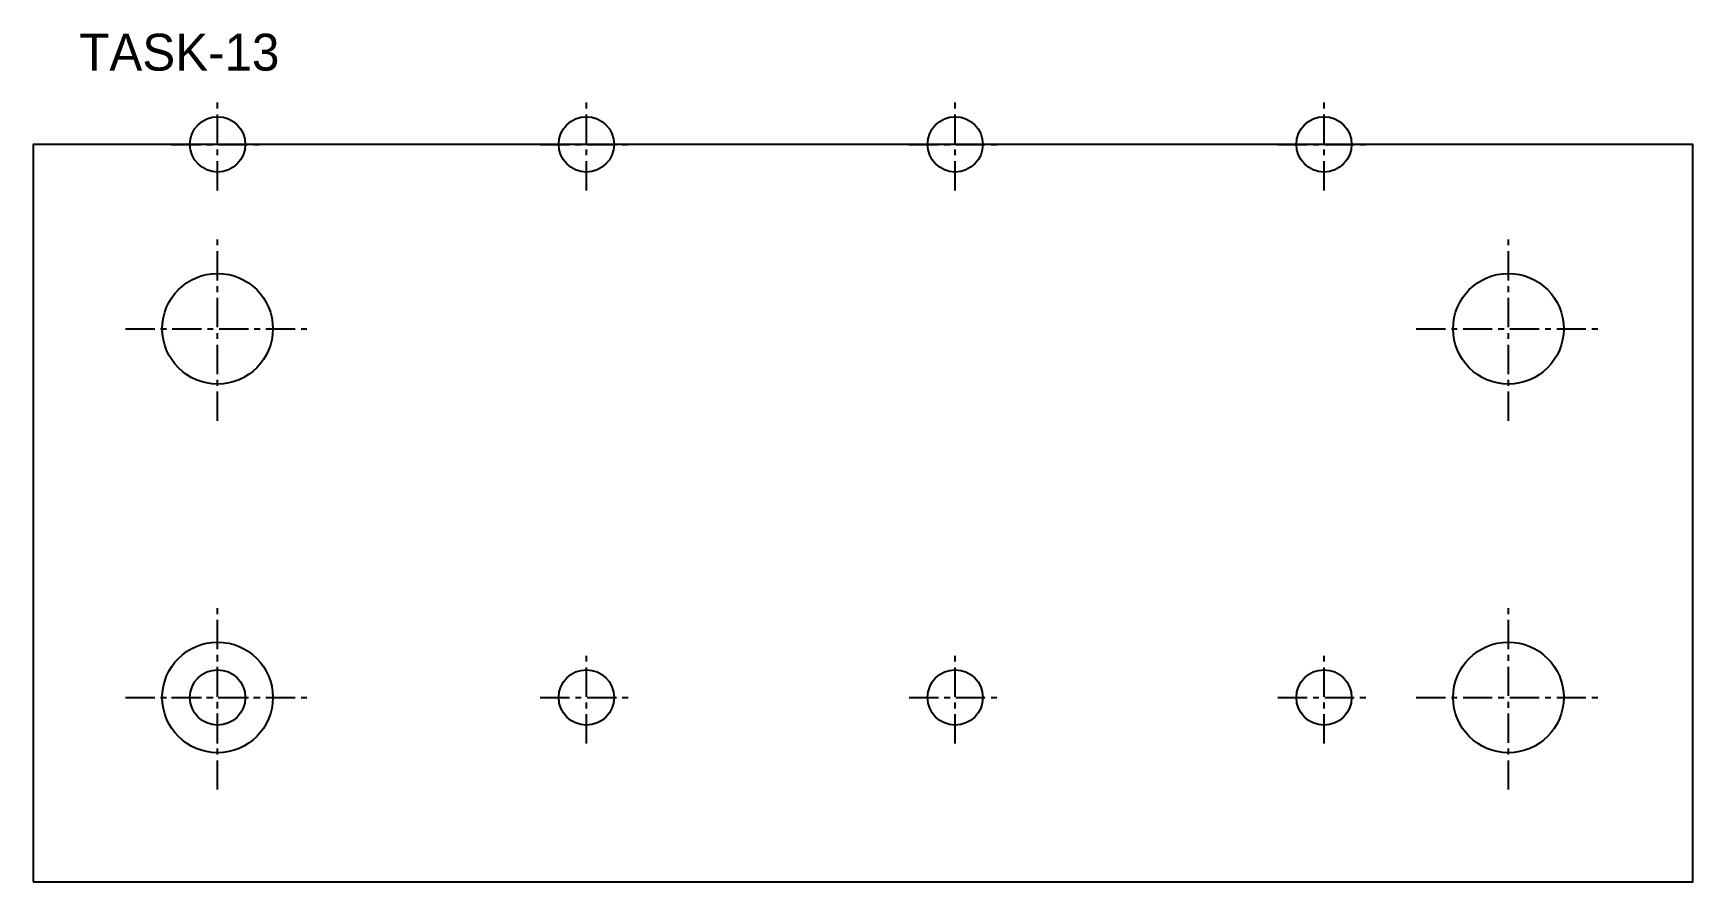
# Model space of a CAD drawing. Header units: metres. Extents: x 0 to 180, y 0 to 92.
import ezdxf

# ---------------------------------------------------------------- set-up
doc = ezdxf.new("R2010")
doc.units = ezdxf.units.M
doc.linetypes.add('CENTER', pattern=[5.08, 3.175, -0.635, 0.635, -0.635])
for name, color, linetype in [('CENTER', 5, 'CENTER'), ('HOLE', 1, 'Continuous'), ('OUTLINE', 7, 'Continuous'), ('TEXT', 6, 'Continuous')]:
    doc.layers.add(name, color=color, linetype=linetype)

# ---------------------------------------------------------------- blocks, each defined once
blk = doc.blocks.new('M6_HOLE')
at = {"layer": 'CENTER'}
for p, q in [((0, -5), (0, 5)), ((-5, 0), (5, 0))]:
    blk.add_line(p, q, dxfattribs=at)
at = {"layer": 'HOLE'}
blk.add_circle((0, 0), 3, dxfattribs=at)

msp = doc.modelspace()

# ---------------------------------------------------------------- linework, layer by layer
at = {"layer": 'CENTER'}
for p, q in [((20, 50), (20, 70)), ((160, 50), (160, 70)), ((10, 60), (30, 60)), ((150, 60), (170, 60)), ((20, 10), (20, 30)), ((160, 10), (160, 30)), ((10, 20), (30, 20)), ((150, 20), (170, 20))]:
    msp.add_line(p, q, dxfattribs=at)
at = {"layer": 'HOLE'}
for centre in [(20, 60), (160, 60), (20, 20), (160, 20)]:
    msp.add_circle(centre, 6, dxfattribs=at)
at = {"layer": 'OUTLINE'}
msp.add_lwpolyline([(0, 0), (180, 0), (180, 80), (0, 80), (0, 0)], dxfattribs=at)

# ---------------------------------------------------------------- block references
at = {"layer": 'HOLE'}
for p in [(20, 80), (60, 80), (100, 80), (140, 80), (20, 20), (60, 20), (100, 20), (140, 20)]:
    msp.add_blockref('M6_HOLE', p, dxfattribs=at)

# ---------------------------------------------------------------- texts
at = {"layer": 'TEXT'}
msp.add_text('TASK-13', height=4, dxfattribs=at).set_placement((5, 88))

doc.saveas('drawing.dxf')
